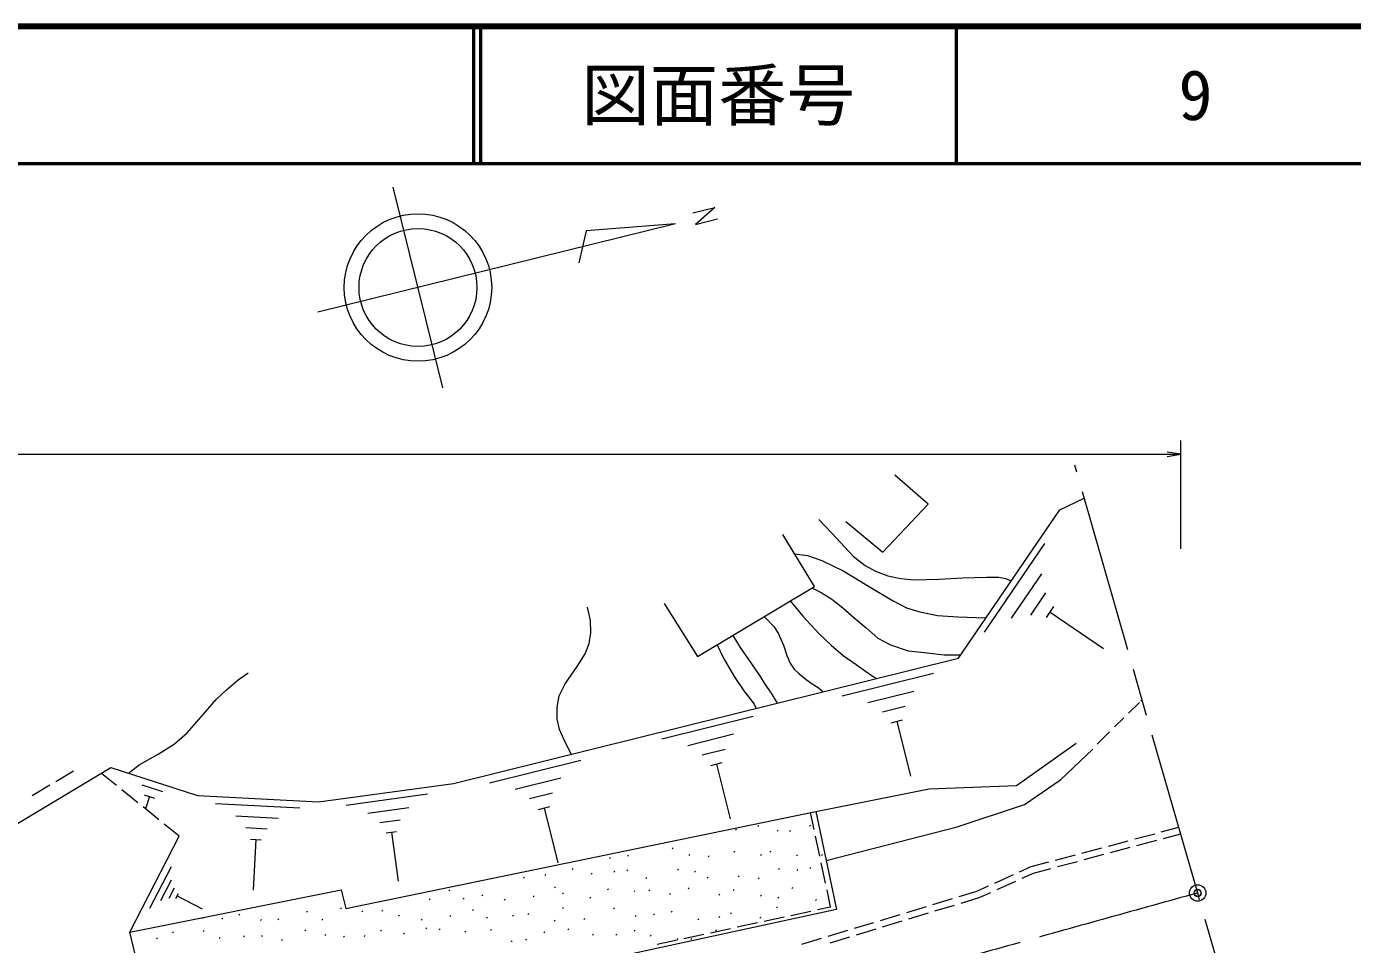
# Model space of a CAD drawing. Units: millimetres, scale not verified. Extents: x 40000 to 680000, y 20000 to 380000.
# Drawn here: x 476077 to 572966, y 312924 to 380000 of the extents above; entities that cross this region are included whole.
import ezdxf
from ezdxf.enums import TextEntityAlignment as Align

# ---------------------------------------------------------------- set-up
doc = ezdxf.new("R2010")
doc.units = ezdxf.units.MM
doc.header["$LTSCALE"] = 1000
doc.header["$PDMODE"] = 32
doc.header["$PDSIZE"] = 500
doc.linetypes.add('CHAIN', pattern=[18.5, 12, -1.5, 3.5, -1.5])
for name, color, linetype, lineweight in [('M-BGD', 7, 'Continuous', 13), ('M-BMK', 2, 'CHAIN', 13), ('M-BMK-SRVR', 3, 'Continuous', 13), ('M-STR-HTXT', 7, 'Continuous', 13), ('M-TTL', 2, 'Continuous', 140), ('M-TTL-LINE', 7, 'Continuous', 50)]:
    doc.layers.add(name, color=color, linetype=linetype, lineweight=lineweight)
doc.layers.add('M-OTRS', color=6, linetype='Continuous')
doc.layers.add('M-TTL-TXT', color=7, linetype='Continuous')
doc.styles.add('ＭＳ ゴシック', font='')
doc.styles.get('ＭＳ ゴシック').set_extended_font_data('MS Gothic')

# ---------------------------------------------------------------- blocks, each defined once
blk = doc.blocks.new('open_arrow')
at = {"color": 0, "linetype": 'Continuous', "lineweight": -2}
blk.add_lwpolyline([(7.5, 1.25), (0, 0), (7.5, -1.25)], dxfattribs=at)

msp = doc.modelspace()

# ---------------------------------------------------------------- linework, layer by layer
at = {"layer": 'M-BGD', "color": 1}
for p, q in [((546072, 335745), (550498, 342223)), ((548042, 336774), (550255, 340013)), ((549459, 336994), (550565, 338613)), ((550599, 336809), (551153, 337619)), ((550876, 337214), (554763, 334558)), ((535668, 331081), (542355, 332740)), ((537561, 330604), (540905, 331434)), ((556591, 329817), (557399, 330611)), ((557508, 330719), (557597, 330807)), ((522497, 327951), (529180, 329609)), ((538618, 329920), (540290, 330335)), ((555575, 328818), (556258, 329490)), ((539257, 329132), (540093, 329339)), ((539675, 329236), (540670, 325223)), ((554303, 327567), (555213, 328463)), ((524389, 327475), (527730, 328304)), ((525445, 326791), (527116, 327205)), ((478209, 324835), (479520, 325622)), ((509896, 324743), (516573, 326399)), ((526084, 326004), (526919, 326211)), ((526501, 326107), (527496, 322098)), ((482646, 324542), (481549, 325429)), ((484498, 324594), (486012, 324105)), ((511786, 324266), (515124, 325094)), ((476494, 323806), (477780, 324578)), ((484201, 323285), (483034, 324228)), ((484681, 323867), (485438, 323622)), ((485059, 323744), (484766, 322836)), ((499430, 323109), (505387, 323926)), ((512841, 323583), (514511, 323997)), ((485756, 322028), (484590, 322971)), ((489874, 323234), (496055, 322908)), ((501028, 322519), (504007, 322928)), ((513479, 322796), (514314, 323003)), ((513897, 322900), (514890, 318893)), ((487242, 320827), (486145, 321713)), ((491376, 322329), (494466, 322165)), ((501882, 321827), (503371, 322031)), ((533629, 321323), (533363, 322571)), ((483622, 313834), (487242, 320827)), ((492105, 321463), (493650, 321382)), ((502363, 321084), (503108, 321186)), ((502736, 321135), (503226, 317560)), ((527876, 321273), (527947, 321344)), ((529517, 321535), (529587, 321606)), ((530922, 321202), (530993, 321273)), ((531821, 321180), (531892, 321251)), ((533281, 321570), (533352, 321640)), ((534047, 319367), (533734, 320834)), ((557065, 320635), (558514, 321021)), ((558997, 321150), (560283, 321493)), ((559146, 320672), (560412, 321010)), ((492448, 320619), (493220, 320578)), ((492834, 320598), (492638, 316889)), ((523263, 319924), (523334, 319994)), ((530390, 319673), (530461, 319743)), ((553200, 319604), (554649, 319991)), ((555132, 320120), (556582, 320506)), ((555281, 319642), (556730, 320028)), ((557213, 320157), (558663, 320543)), ((518686, 319214), (518756, 319284)), ((520003, 319373), (520074, 319444)), ((524480, 319419), (524550, 319489)), ((525877, 319338), (525948, 319409)), ((527756, 319663), (527827, 319733)), ((529712, 319439), (529783, 319509)), ((532354, 319400), (532425, 319471)), ((534464, 317411), (534151, 318878)), ((534163, 319428), (534234, 319499)), ((549499, 318618), (550784, 318960)), ((551267, 319089), (552717, 319476)), ((551416, 318611), (552865, 318998)), ((553348, 319127), (554798, 319513)), ((485089, 315580), (486663, 318621)), ((512402, 317777), (512473, 317848)), ((513961, 317970), (514032, 318041)), ((515960, 318408), (516030, 318479)), ((517331, 318058), (517402, 318128)), ((518994, 318210), (519064, 318281)), ((519939, 318298), (520009, 318369)), ((521323, 317744), (521394, 317814)), ((523635, 318361), (523706, 318432)), ((524892, 318199), (524963, 318270)), ((525805, 317762), (525876, 317833)), ((528071, 317875), (528142, 317945)), ((531036, 318407), (531107, 318478)), ((532367, 318330), (532437, 318401)), ((533323, 318489), (533394, 318560)), ((546823, 317410), (548191, 318027)), ((548646, 318233), (549499, 318618)), ((548819, 317762), (549667, 318145)), ((549667, 318145), (550933, 318482)), ((485888, 316131), (486675, 317651)), ((486490, 316301), (486883, 317061)), ((506951, 316855), (507021, 316925)), ((514647, 317065), (514718, 317136)), ((518536, 316910), (518607, 316981)), ((520468, 316785), (520538, 316855)), ((521543, 316847), (521614, 316918)), ((524426, 316999), (524497, 317070)), ((527714, 316876), (527785, 316947)), ((529538, 317722), (529609, 317793)), ((532009, 317007), (532080, 317077)), ((534835, 315674), (534569, 316922)), ((545515, 316820), (546368, 317204)), ((546996, 316939), (548363, 317556)), ((486994, 316281), (487190, 316661)), ((487092, 316471), (488916, 315527)), ((505513, 316193), (505583, 316264)), ((507996, 316231), (508067, 316302)), ((509340, 316488), (509411, 316558)), ((510980, 316168), (511051, 316239)), ((513103, 316400), (513173, 316470)), ((515249, 316628), (515319, 316698)), ((517244, 316300), (517315, 316370)), ((523055, 316568), (523125, 316639)), ((526673, 316539), (526744, 316609)), ((529703, 316454), (529774, 316524)), ((530980, 316308), (531050, 316379)), ((533727, 316141), (533798, 316212)), ((542310, 315848), (543745, 316283)), ((544224, 316428), (545515, 316820)), ((544373, 315951), (545692, 316351)), ((545692, 316351), (546540, 316733)), ((488938, 314821), (489009, 314892)), ((491587, 315066), (491658, 315136)), ((496527, 315285), (496597, 315356)), ((499012, 315542), (499083, 315613)), ((500580, 315305), (500650, 315376)), ((502049, 315359), (502120, 315430)), ((503251, 314998), (503322, 315069)), ((507003, 314978), (507074, 315049)), ((508676, 315418), (508747, 315489)), ((509702, 314855), (509773, 314926)), ((511578, 314992), (511649, 315062)), ((512721, 315107), (512792, 315177)), ((515240, 315549), (515310, 315620)), ((518968, 315533), (519039, 315604)), ((520554, 314976), (520624, 315047)), ((521896, 315089), (521966, 315160)), ((523179, 315280), (523250, 315351)), ((526668, 314907), (526739, 314978)), ((527514, 315176), (527585, 315247)), ((529658, 314851), (529729, 314922)), ((529972, 314627), (531438, 314943)), ((530875, 315599), (530945, 315669)), ((531927, 315048), (533393, 315364)), ((533882, 315469), (534835, 315674)), ((538482, 314687), (539917, 315122)), ((540396, 315267), (541831, 315703)), ((540545, 314790), (541981, 315225)), ((542459, 315371), (543895, 315806)), ((484666, 314027), (484687, 314047)), ((488987, 313867), (489058, 313938)), ((490350, 314772), (490420, 314843)), ((493181, 314678), (493252, 314749)), ((494434, 314723), (494505, 314794)), ((496411, 313921), (496482, 313991)), ((497653, 314699), (497724, 314770)), ((501936, 313888), (502007, 313959)), ((504926, 314714), (504997, 314785)), ((505266, 314074), (505336, 314144)), ((506239, 313986), (506310, 314057)), ((509974, 313943), (510044, 314014)), ((514624, 314633), (514695, 314704)), ((515625, 314003), (515695, 314074)), ((516806, 314743), (516877, 314814)), ((520488, 313910), (520558, 313980)), ((525141, 314735), (525212, 314806)), ((526061, 313786), (527528, 314101)), ((526429, 313928), (526500, 313999)), ((528016, 314207), (529483, 314522)), ((534654, 313526), (536089, 313962)), ((536568, 314107), (538003, 314542)), ((536718, 313630), (538153, 314065)), ((538631, 314210), (540067, 314645)), ((485580, 313329), (485650, 313399)), ((486747, 313771), (486818, 313842)), ((490144, 313367), (490215, 313438)), ((491924, 313479), (491995, 313549)), ((493261, 313507), (493332, 313578)), ((494709, 313206), (494779, 313276)), ((497886, 313593), (497957, 313663)), ((499242, 313461), (499313, 313531)), ((500755, 313501), (500825, 313572)), ((503635, 313669), (503706, 313740)), ((508107, 313834), (508178, 313904)), ((511504, 313119), (511575, 313190)), ((512535, 313238), (512606, 313309)), ((513870, 313778), (513941, 313849)), ((517429, 313605), (517500, 313676)), ((519134, 313609), (519205, 313680)), ((521653, 313541), (521724, 313612)), ((522151, 312944), (523617, 313260)), ((523630, 313300), (523701, 313371)), ((524106, 313365), (525572, 313681)), ((524624, 313286), (524695, 313357)), ((532740, 312946), (534175, 313381)), ((534804, 313049), (536239, 313485))]:
    msp.add_line(p, q, dxfattribs=at)
for points in [[(535933, 343822), (538639, 341586), (541961, 345110), (539531, 347227)], [(454668, 309566), (458671, 311719), (482247, 325847), (488570, 323804), (497413, 323337), (507268, 324689), (544166, 333841), (551578, 344691), (553366, 345539)], [(533979, 343988), (534919, 342990), (536473, 341305), (537357, 340610), (538101, 340209), (539009, 339873), (539966, 339677), (540940, 339571), (542731, 339612), (544482, 339718), (546232, 339775), (547116, 339759), (547623, 339661), (548036, 339506)], [(522678, 337841), (525108, 333958), (533648, 339093), (531347, 342884)], [(532204, 341472), (533143, 341339), (534186, 340971), (535805, 340210), (537351, 339253), (539351, 338063), (540370, 337535), (541351, 337228), (542640, 336971), (544137, 336872), (546180, 336790)], [(533460, 338980), (534135, 338655), (534913, 338156), (535731, 337534), (536540, 336806), (537432, 336053), (538291, 335309), (539207, 334810), (540508, 334393), (541669, 334254), (543125, 334090), (544333, 334086)], [(515877, 326824), (515335, 327920), (515016, 328632), (514861, 329409), (514844, 330259), (515000, 331102), (515433, 331969), (516308, 333237), (516906, 334161), (517192, 334906), (517323, 335699), (517290, 336607), (517069, 337580)], [(531876, 338027), (532796, 336906), (533998, 335618), (534882, 334783), (535753, 334035), (536710, 333385), (537385, 332894), (538011, 332464), (538182, 332357)], [(529968, 336880), (530675, 336153), (530994, 335662), (531387, 334803), (531644, 334030), (531902, 333441), (532160, 333037), (532528, 332693), (533055, 332288), (533497, 331969), (533914, 331711), (534294, 331393)], [(527686, 335508), (528230, 334613), (529040, 333435), (529678, 332515), (530021, 331938), (530500, 331276), (530856, 330687), (530919, 330556)], [(526534, 334816), (527003, 333852), (527776, 332515), (528488, 331448), (528942, 330895), (529248, 330478), (529388, 330176)], [(483532, 325432), (484316, 326055), (485690, 326840), (486893, 327576), (487813, 328386), (488844, 329552), (489923, 330816), (490696, 331539), (491531, 332251), (492279, 332766)], [(533754, 322652), (542045, 324291), (548422, 324540), (552784, 327632)], [(534512, 319069), (544088, 321531), (549002, 323159), (551625, 324954), (553999, 327190)]]:
    msp.add_lwpolyline(points, dxfattribs=at)
msp.add_lwpolyline([(484256, 311202), (483622, 313834), (499073, 316924), (499404, 315544), (533754, 322652), (535271, 315484), (487183, 305053), (485625, 311409)], close=True, dxfattribs=at)
at = {"layer": 'M-BMK'}
for p, q in [((561654, 316685), (552674, 347946)), ((570634, 285424), (561654, 316685))]:
    msp.add_line(p, q, dxfattribs=at)
msp.add_arc((1359324, -2575326), 3000000, 105.41984, 106.45646, dxfattribs=at)
at = {"layer": 'M-BMK-SRVR'}
for p, q in [((506493, 353610), (502872, 368251)), ((524756, 366379), (526370, 366778)), ((526370, 366778), (524958, 365540)), ((523508, 365586), (497362, 359120)), ((523508, 365586), (516974, 365080)), ((524958, 365540), (526576, 365949)), ((516974, 365080), (516445, 362730))]:
    msp.add_line(p, q, dxfattribs=at)
for centre, radius in [((504682, 360931), 5387), ((504682, 360931), 4309), ((561654, 316685), 600)]:
    msp.add_circle(centre, radius, dxfattribs=at)
msp.add_point((561654, 316685), dxfattribs=at)
at = {"layer": 'M-OTRS'}
msp.add_point((561654, 316685), dxfattribs=at)
at = {"layer": 'M-STR-HTXT'}
for p, q in [((560412, 341846), (560412, 349741)), ((279057, 348741), (560412, 348741))]:
    msp.add_line(p, q, dxfattribs=at)
at = {"layer": 'M-TTL'}
msp.add_line((680000, 380000), (40000, 380000), dxfattribs=at)
at = {"layer": 'M-TTL-LINE'}
for p, q in [((508747, 380000), (508747, 370000)), ((509247, 380000), (509247, 370000)), ((543997, 380000), (543997, 370000)), ((40000, 370000), (680000, 370000))]:
    msp.add_line(p, q, dxfattribs=at)

# ---------------------------------------------------------------- block references
at = {"layer": 'M-STR-HTXT', "xscale": 133, "yscale": 133, "rotation": 180}
msp.add_blockref('open_arrow', (560412, 348741), dxfattribs=at)

# ---------------------------------------------------------------- texts
at = {"layer": 'M-TTL-TXT', "style": 'ＭＳ ゴシック'}
for s, p in [('図面番号', (526622, 375000)), ('9', (561497, 375000))]:
    msp.add_text(s, height=3666, dxfattribs=at).set_placement(p, align=Align.MIDDLE_CENTER)

doc.saveas('drawing.dxf')
